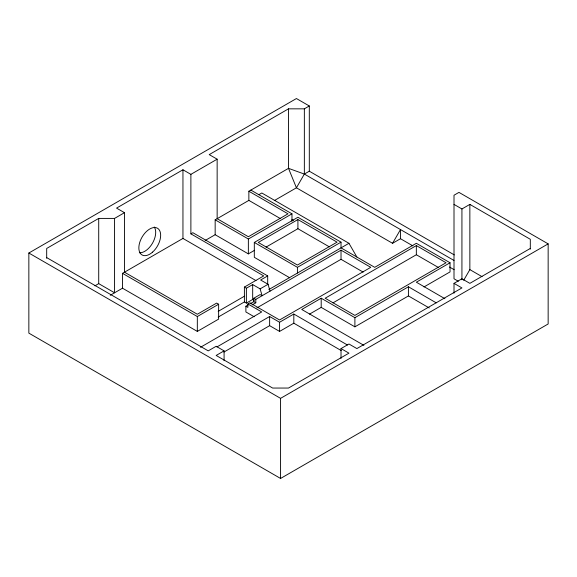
<?xml version="1.0" encoding="UTF-8"?>
<svg xmlns="http://www.w3.org/2000/svg" width="577" height="577" viewBox="0 0 577 577"><rect width="100%" height="100%" fill="white"/><g stroke="black" fill="none" stroke-linecap="round" stroke-linejoin="round"><path stroke-width="0.87" d="M454.279 254.904L309.308 171.203L309.308 105.98L304.353 108.837L304.353 174.066L296.427 187.799L274.335 200.572M304.353 108.837L288.5 108.837L288.5 168.347L296.427 187.799L392.555 243.299L400.488 229.567L400.488 238.719L412.93 245.91M463.692 280.299L469.858 269.618L469.858 204.388L461.932 208.968L454.005 204.388M458.326 281.273L454.005 278.77L454.005 195.235L458.96 192.379L548.15 243.869L548.15 323.978L280.573 478.463L28.85 333.131L28.85 253.022L296.427 98.537L309.308 105.98M110.25 295.287L122.504 288.212L197.327 331.414L218.633 319.11L218.633 304.238L216.649 303.091L197.327 314.249L124.488 272.193L124.488 212.689L114.571 218.409L98.717 218.409L46.687 248.449L46.687 258.28M280.328 218.553L248.86 200.385L248.86 191.232L288.002 213.829L248.362 236.721L217.147 218.697L217.147 159.187L190.886 174.355L182.952 169.775L116.554 208.109L124.488 212.689M288.5 108.837L209.22 154.614L217.147 159.187M248.86 191.232L288.5 168.347L304.353 174.066L454.005 260.465M94.916 285.831L98.717 283.639L114.571 292.791L114.571 218.409M122.504 288.212L122.504 273.339L182.952 238.438L255.957 280.581M190.886 174.355L190.886 233.858L192.862 232.711L267.692 275.914L267.692 284.663M254.594 250.288L248.362 253.887L215.163 234.716L215.163 219.837L248.86 200.385M258.936 194.658L261.821 192.992L348.955 243.299L356.882 257.032M304.353 174.066L309.308 171.203M205.167 240.486L215.163 234.716M215.163 219.837L248.362 239.008L291.969 213.829L291.969 221.222M289.719 277.761L254.313 257.32L254.313 242.441L297.912 217.262L341.021 242.152L341.021 247.879L374.718 267.331L416.342 243.299L450.038 262.751L450.038 271.911L424.001 286.942M297.912 219.556L258.272 242.441L297.422 265.045L337.062 242.152L297.912 219.556L297.912 228.708L266.047 247.107M218.193 317.076L244.396 301.944L244.396 287.072L263.725 275.914L190.886 233.858M122.504 273.339L197.327 316.535L218.633 304.238M244.396 287.072L246.379 288.212L252.683 284.576L260.119 288.868L262.102 295.734L260.119 294.587L253.815 298.23L253.815 301.663L250.209 303.74M267.692 275.914L260.616 279.996L268.045 284.288L270.029 291.154M218.193 311.356L244.396 296.225M260.119 288.868L268.045 284.288M254.313 242.441L297.422 267.331L341.021 242.152M268.817 289.567L348.955 243.299M244.396 301.944L246.379 303.091L252.683 299.449L254.168 300.307M254.168 316.744L245.889 311.962L245.889 306.236L247.865 307.382L247.865 303.949L249.848 302.802L279.578 319.968L370.759 267.331L341.021 250.166L255.799 299.369L253.815 298.23M245.889 306.236L248.045 304.988M252.077 304.952L255.799 302.802L255.799 299.369M256.866 307.909L341.021 259.318L363.135 272.084M200.493 347.282L261.706 311.941L247.865 303.949M392.555 243.299L400.488 238.719M216.945 346.936L269.632 316.513L279.578 322.262L293.816 314.039L347.419 344.996M224.085 360.726L224.085 350.866L216.151 355.446L272.647 388.054L288.5 388.054L348.955 353.153L341.021 348.58L341.021 358.432M223.919 352.064L269.632 325.673L279.578 331.414L293.816 323.199L341.209 350.556M436.212 302.831L408.415 286.783L354.898 317.682L321.201 298.23L301.742 309.467L363.899 345.349M416.342 245.586L325.168 298.23L354.898 315.395L446.071 262.751L416.342 245.586L416.342 254.745L332.958 302.882M309.524 314.126L321.201 307.382L354.898 326.834L408.415 295.936L429.266 307.974M450.038 262.751L416.342 282.203L444.91 298.698M341.021 348.58L348.955 344L356.882 348.58L461.932 287.93L454.005 283.35L454.005 293.21M454.005 283.35L461.932 278.77L469.858 283.35L530.313 248.449M28.85 253.022L280.573 398.354L548.15 243.869M469.858 204.388L530.313 239.296L530.313 249.12M469.858 269.618L482.047 276.657M449.483 267.014L454.149 269.704M416.342 254.745L438.448 267.504M250.844 190.085L291.969 213.829M291.969 219.556L293.455 220.414M297.912 228.708L329.388 246.877M253.815 301.663L255.799 302.802M224.085 350.866L216.151 346.287L208.225 350.866L46.687 257.602M461.932 208.968L461.932 279.766M408.415 286.783L408.415 295.936M354.898 317.682L354.898 326.834M341.021 250.166L341.021 259.318M321.201 298.23L321.201 307.382M297.422 267.331L297.422 273.051M293.816 314.039L293.816 323.199M280.573 398.354L280.573 478.463M279.578 322.262L279.578 331.414M269.632 316.513L269.632 325.673M252.683 284.576L252.683 299.449M248.362 239.008L248.362 253.887M246.379 288.212L246.379 303.091M197.327 316.535L197.327 331.414M182.952 169.775L182.952 238.438M98.717 218.409L98.717 283.639M154.239 226.977A15.42 8.9 -60 0 1 152.508 243.169A15.42 8.9 -60 0 1 139.353 252.769M152.58 252.113A15.42 8.9 -60 0 0 157.463 228.232A15.42 8.9 -60 0 0 139.223 244.403A15.42 8.9 -60 0 0 152.58 252.113"/></g></svg>
